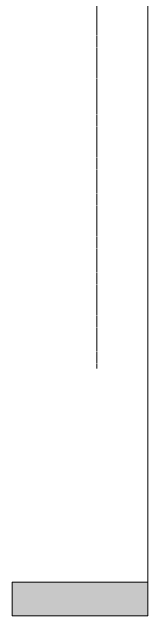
# Model space of a CAD drawing. Header units: inches. Extents: x 20478 to 36684, y -248 to 750.
# Drawn here: x 25568.1 to 25616.1, y -219.7 to -5.6 of the extents above; entities that cross this region are included whole.
import ezdxf

# ---------------------------------------------------------------- set-up
doc = ezdxf.new("R2010")
doc.units = ezdxf.units.IN
doc.header["$MEASUREMENT"] = 0
doc.linetypes.add('Grid Line 1_2_', pattern=[0.875, 0.5, -0.125, 0.125, -0.125])
doc.layers.add('G-ANNO-SYMB', color=111, linetype='Continuous', lineweight=9)
doc.layers.add('S-GRID', color=1, linetype='Continuous', lineweight=9)

# ---------------------------------------------------------------- blocks, each defined once
blk = doc.blocks.new('Section - 3_32_ x 3_8_-18514-Elevation - South')
at = {"layer": 'G-ANNO-SYMB'}
blk.add_hatch(color=256, dxfattribs=at).paths.add_polyline_path([(24196.84, -79.66), (24148.84, -79.66), (24148.84, -91.66), (24196.84, -91.66)], flags=0)
for p, q in [((24148.84, -91.66), (24148.84, -79.66)), ((24148.84, -79.66), (24196.84, -79.66)), ((24196.84, -79.66), (24196.84, -91.66)), ((24196.84, -91.66), (24148.84, -91.66))]:
    blk.add_line(p, q, dxfattribs=at)

msp = doc.modelspace()

# ---------------------------------------------------------------- linework, layer by layer
at = {"layer": 'G-ANNO-SYMB'}
msp.add_line((25616.13345, 545.15708), (25616.13345, -207.66081), dxfattribs=at)
at = {"layer": 'S-GRID', "linetype": 'Grid Line 1_2_'}
msp.add_line((25598.0603, -132), (25598.0603, 573.76478), dxfattribs=at)
msp.add_line((25598.0603, -132), (25598.0603, 573.76478), dxfattribs=at)

# ---------------------------------------------------------------- block references
at = {"layer": 'G-ANNO-SYMB', "extrusion": (0, 0, -1)}
msp.add_blockref('Section - 3_32_ x 3_8_-18514-Elevation - South', (-49764.96876, -128), dxfattribs=at)

doc.saveas('drawing.dxf')
